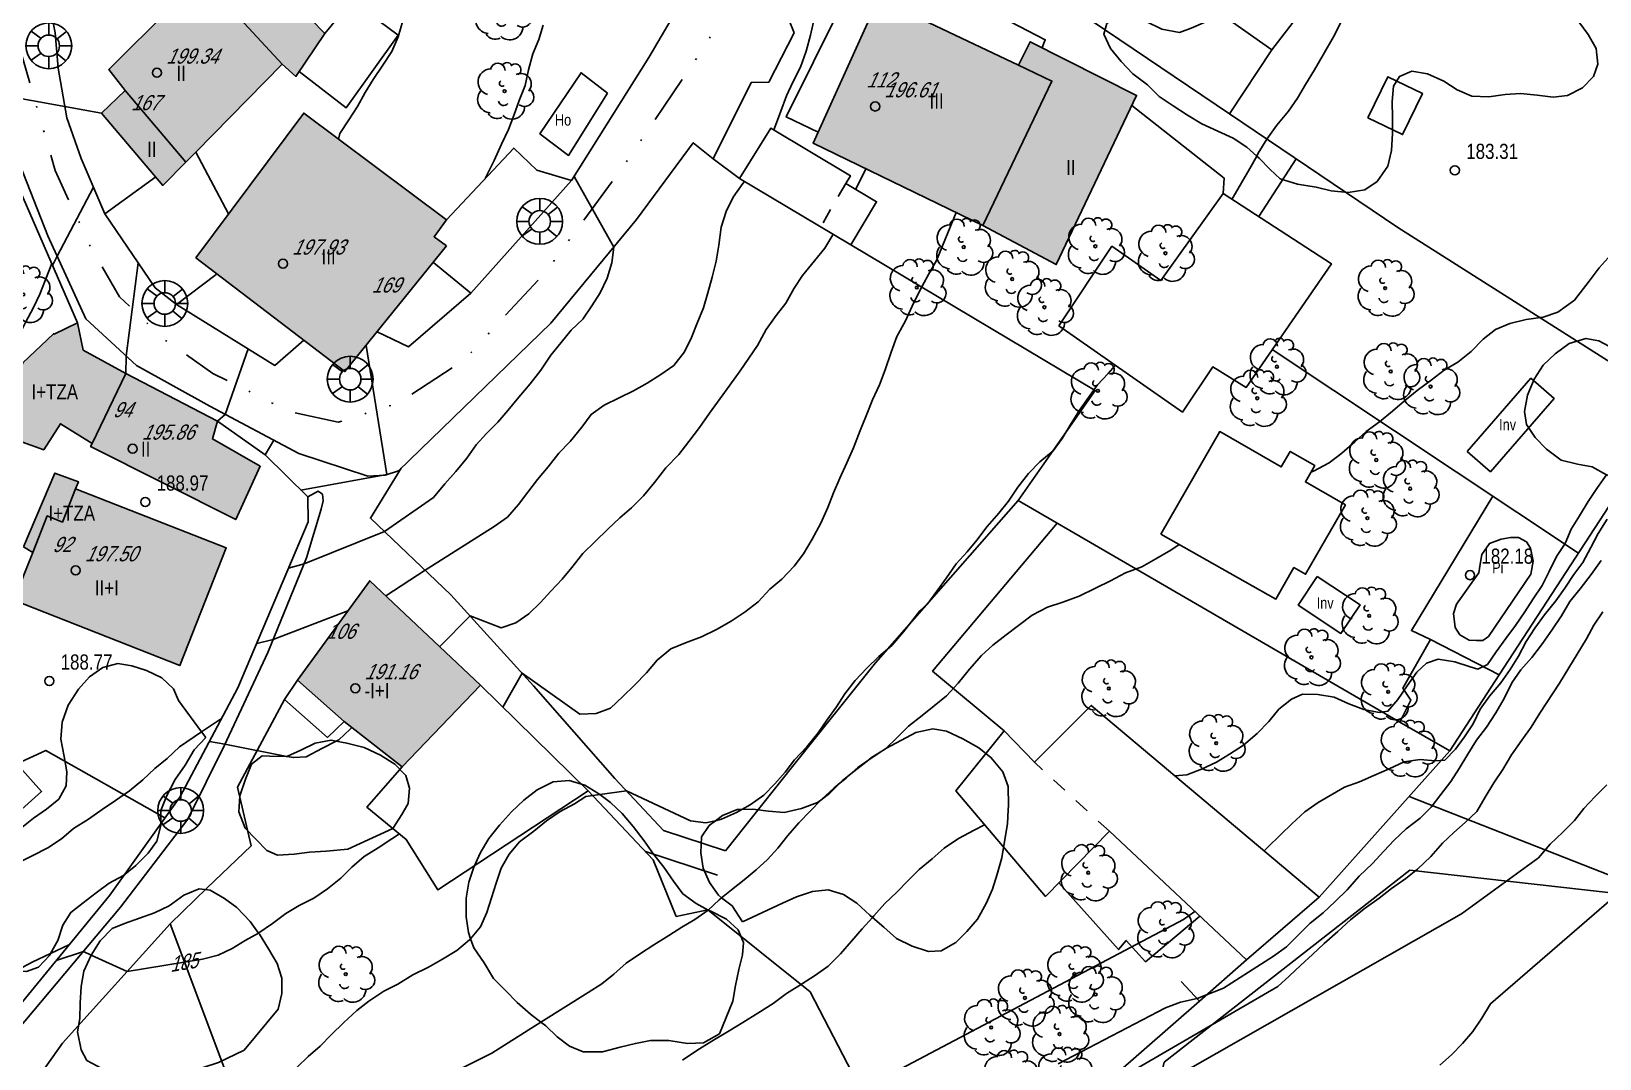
# Model space of a CAD drawing. Header units: metres. Extents: x 523239 to 523998, y 4669208 to 4669802.
# Drawn here: x 523320 to 523423.5, y 4669311.2 to 4669378.9 of the extents above; entities that cross this region are included whole.
import ezdxf
from ezdxf.enums import TextEntityAlignment as Align

# ---------------------------------------------------------------- set-up
doc = ezdxf.new("R2010")
doc.units = ezdxf.units.M
doc.header["$MEASUREMENT"] = 0
doc.linetypes.add('DISCONT', pattern=[2, 1, -1])
doc.linetypes.add('MORSE_D', pattern=[31.75, 12.7, -6.35, 0, -6.35, 0, -6.35])
for name, color, linetype in [('031006 Cota terreno', 9, 'Continuous'), ('031007 Cota edificio', 7, 'Continuous'), ('032011 Curva cada 1 m', 40, 'Continuous'), ('032015 Curva cada 5 m', 34, 'Continuous'), ('032022 Curva cada 1 m de baja fiabilidad', 40, 'Continuous'), ('032023 Curva cada 5 m de baja fiabilidad', 34, 'Continuous'), ('033006 Texto cota terreno', 9, 'Continuous'), ('033007 Texto cota edificio', 9, 'Continuous'), ('033015 Texto curva maestra', 42, 'Continuous'), ('042013 Piscina', 4, 'Continuous'), ('052001 Edificacion', 2, 'Continuous'), ('052004 Porche Tejavana', 7, 'Continuous'), ('052006 Division alturas', 9, 'Continuous'), ('052011 Invernadero', 9, 'Continuous'), ('052016 Cobertizo', 7, 'Continuous'), ('052019 Cubierta edificio auxiliar', 9, 'DISCONT'), ('052020 Edificacion alero', 2, 'Continuous'), ('052024 Horreo', 7, 'Continuous'), ('052027 Edificacion por pie_alero', 2, 'Continuous'), ('052028 Edificacion pie nuevo', 2, 'Continuous'), ('053000 Textos varios', 7, 'Continuous'), ('053006 Texto altura edificio', 7, 'Continuous'), ('053009 Texto altura edificio predominante', 7, 'Continuous'), ('063002 Texto portal', 7, 'Continuous'), ('072001 Borde aglomerado u hormigon', 7, 'Continuous'), ('072003 Camino', 7, 'Continuous'), ('072027 Pavimento', 9, 'Continuous'), ('082001 Valla Alambrada', 7, 'ALAMBRADA'), ('082002 Muro Tapia', 6, 'Continuous'), ('082003 Puerta', 7, 'Continuous'), ('101001 Arbol', 3, 'Continuous'), ('102002 Zona arbolada', 3, 'MASA'), ('102006 Seto', 3, 'SETO'), ('141001 Farola baculo', 7, 'Continuous'), ('202001 Eje Calle', 254, 'MORSE_D'), ('990001 Sombreados', 7, 'Continuous')]:
    doc.layers.add(name, color=color, linetype=linetype)
doc.styles.get("Standard").update_dxf_attribs({"font": 'arial.ttf'})
doc.linetypes.add('ALAMBRADA', pattern='A,3,[131,GEOGRAMA.SHX,S=0.5,R=0,X=0,Y=0],3', length=6)
doc.linetypes.add('MASA', pattern='A,0.0001,[130,GEOGRAMA.SHX,S=0.5,R=180,X=0,Y=0],-2.9', length=2.9001)
doc.linetypes.add('SETO', pattern='A,0,-1.2,1,[135,GEOGRAMA.SHX,S=0.4,R=0,X=0.5,Y=-0.5],1', length=3.2)

# ---------------------------------------------------------------- blocks, each defined once
blk = doc.blocks.new('COTAP')
at = {"color": 0}
blk.add_circle((0, 0), 0.3, dxfattribs=at)
blk = doc.blocks.new('ARBOL')
at = {"color": 0}
blk.add_circle((0, 0), 0.0939, dxfattribs=at)
for centre, radius, start, end in [((-0.9, 0.61), 0.852, 92.28, 254.58), ((-0.45, 1.37), 0.48, 359.2878, 173.6078), ((0.16, 1.55), 0.336, 23.1565, 160.4665), ((0.7, 1.41), 0.384, 301.578, 139.328), ((1.05, 0.46), 0.708, 319.8556, 114.7656), ((-0.15, 0.51), 0.192, 119.14, 310.56), ((1.31, -0.4), 0.612, 235.5275, 62.0275), ((-0.89, -0.54), 0.888, 142.64, 266.54), ((-0.06, -0.61), 0.336, 189.64, 323.88), ((0.48, -1), 0.852, 224.67, 0.24), ((-0.48, -1.08), 0.72, 213.78, 295.32)]:
    blk.add_arc(centre, radius, start, end, dxfattribs=at)
blk = doc.blocks.new('FAROLAG')
at = {"color": 0}
for p, q in [((0, 0.71), (0, 1.51)), ((-0.71, 0), (-1.51, 0)), ((-1.17, 0.96), (-0.51, 0.49)), ((1.17, 0.95), (0.55, 0.45)), ((0.71, 0), (1.51, 0)), ((-1.17, -0.95), (-0.51, -0.48)), ((0, -0.71), (0, -1.51)), ((1.13, -1), (0.51, -0.49))]:
    blk.add_line(p, q, dxfattribs=at)
for radius in [1.51, 0.71]:
    blk.add_circle((0, 0), radius, dxfattribs=at)

msp = doc.modelspace()

# ---------------------------------------------------------------- hatches: boundary and pattern name
at = {"layer": '990001 Sombreados', "true_color": 0xafafaf}
for points in [[(523339.4, 4669378.77), (523335.62, 4669382.65), (523333.26, 4669380.32), (523331.27, 4669382.48), (523325.86, 4669377.09), (523325.14, 4669376.38), (523326.23, 4669375), (523324.67, 4669373.51), (523328.71, 4669368.74), (523330.22, 4669370.28), (523330.88, 4669370.94), (523336.59, 4669376.73), (523337.49, 4669375.93)], [(523375.92, 4669381.06), (523385.14, 4669376.67), (523385.92, 4669378.22), (523392.93, 4669374.68), (523387.63, 4669363.52), (523382.79, 4669366.1), (523371.6, 4669371.52)], [(523347.41, 4669364.75), (523340.72, 4669356.47), (523330.88, 4669363.98), (523338, 4669373.51), (523347.43, 4669366.47), (523346.6, 4669365.36)], [(523332.31, 4669353.2), (523326.28, 4669356.34), (523323.45, 4669357.89), (523323.08, 4669359.68), (523321.54, 4669358.94), (523321.5, 4669358.96), (523319.48, 4669357.04), (523318.67, 4669355.37), (523318.79, 4669352.04), (523319.45, 4669351.81), (523320.86, 4669351.32), (523321.96, 4669353.03), (523324.05, 4669351.73), (523323.95, 4669351.53), (523333.52, 4669346.71), (523335.14, 4669350.23), (523331.98, 4669352.03)], [(523322.96, 4669348.75), (523332.89, 4669344.84), (523329.84, 4669337.09), (523318.89, 4669341.4), (523320.13, 4669344.54), (523319.52, 4669344.91), (523321.59, 4669349.78), (523323.14, 4669349.21)], [(523349.67, 4669335.79), (523342.36, 4669342.68), (523337.59, 4669336.13), (523340.68, 4669333.39), (523344.49, 4669330.42)]]:
    msp.add_hatch(color=253, dxfattribs=at).paths.add_polyline_path(points, flags=0)

# ---------------------------------------------------------------- linework, layer by layer
at = {"layer": '032011 Curva cada 1 m'}
for points, elevation in [([(523366.47, 4669387.88), (523367.6, 4669387.11), (523368.54, 4669386.6), (523369.36, 4669386.01), (523370.27, 4669385.47), (523371.17, 4669385.02), (523372.04, 4669384.51), (523372.22, 4669383.97), (523372.32, 4669382.87), (523372.23, 4669381.85), (523372, 4669380.81), (523371.68, 4669379.81), (523371.42, 4669378.66), (523371.15, 4669377.59), (523370.76, 4669376.55), (523370.25, 4669375.56), (523369.85, 4669374.64), (523369.47, 4669373.64), (523369.06, 4669372.52), (523369.01, 4669372.38)], 187), ([(523344.53, 4669379.59), (523344.23, 4669378.55), (523343.82, 4669377.58), (523343.23, 4669376.68), (523342.59, 4669375.72), (523342.06, 4669374.86), (523341.55, 4669373.95), (523340.98, 4669373.06), (523340.39, 4669372.17), (523340.3, 4669371.79)], 191), ([(523324.67, 4669373.51), (523317.73, 4669374.77), (523317.13, 4669374.88)], 193), ([(523400.85, 4669370.68), (523400.39, 4669369.85), (523399.84, 4669368.91), (523399.3, 4669367.97), (523399.22, 4669367.84)], 184), ([(523375.07, 4669369.84), (523374.41, 4669368.49)], 186), ([(523324.14, 4669368.63), (523321.74, 4669364.07), (523321.44, 4669363.46)], 192), ([(523355.83, 4669369.33), (523358.45, 4669364.67), (523358.32, 4669363.63), (523358.01, 4669362.63), (523357.55, 4669361.66), (523357.01, 4669360.8), (523356.4, 4669359.93), (523355.65, 4669359.19), (523354.99, 4669358.39), (523354.3, 4669357.56), (523353.65, 4669356.57), (523352.94, 4669355.66), (523352.19, 4669354.78), (523351.47, 4669353.9), (523350.81, 4669353.14), (523350.06, 4669352.39), (523349.37, 4669351.64), (523348.76, 4669350.76), (523348.03, 4669349.88), (523347.31, 4669349.07), (523346.56, 4669348.16), (523343.32, 4669345.93), (523338.03, 4669343.8), (523337.01, 4669343.51)], 188), ([(523367.08, 4669369.01), (523366.97, 4669368.88), (523366.33, 4669367.97), (523365.86, 4669367.03), (523365.54, 4669365.99), (523365.37, 4669364.81), (523365.2, 4669363.75), (523364.94, 4669362.69), (523364.65, 4669361.67), (523364.36, 4669360.68), (523363.96, 4669359.66), (523363.58, 4669358.71), (523363.12, 4669357.77), (523362.41, 4669356.86), (523361.56, 4669356.28), (523360.65, 4669355.71), (523359.76, 4669355.19), (523358.81, 4669354.74), (523357.81, 4669354.25), (523356.96, 4669353.65), (523356.34, 4669352.8), (523355.57, 4669351.87), (523354.82, 4669351.09), (523354.13, 4669350.2), (523353.43, 4669349.35), (523352.79, 4669348.51), (523352.16, 4669347.71), (523351.44, 4669346.88), (523350.57, 4669346.26), (523346.01, 4669343.37), (523343.41, 4669341.69)], 187), ([(523372.91, 4669365.52), (523372.89, 4669365.48), (523372.36, 4669364.6), (523371.69, 4669363.77), (523370.89, 4669362.81), (523370.35, 4669361.97), (523369.79, 4669360.98), (523369.15, 4669360.16), (523368.51, 4669359.24), (523367.94, 4669358.2), (523367.36, 4669357.36), (523366.79, 4669356.51), (523366.1, 4669355.57), (523365.46, 4669354.69), (523364.76, 4669353.72), (523364.1, 4669352.79), (523363.41, 4669351.86), (523362.74, 4669351), (523361.88, 4669350.12), (523361.14, 4669349.15), (523360.42, 4669348.28), (523359.63, 4669347.49), (523358.86, 4669346.82), (523358.05, 4669346.07), (523357.23, 4669345.27), (523356.41, 4669344.47), (523355.69, 4669343.56), (523355.05, 4669342.78), (523354.3, 4669342), (523353.61, 4669341.25), (523352.86, 4669340.49), (523351.99, 4669339.9), (523351.02, 4669339.58), (523348.98, 4669340.36), (523346.97, 4669338.34)], 186), ([(523308.9, 4669351.45), (523309.87, 4669351.76), (523310.95, 4669352.11), (523311.92, 4669352.37), (523313, 4669352.82), (523313.9, 4669353.29), (523314.83, 4669353.98), (523315.58, 4669354.76), (523316.29, 4669355.48), (523317.04, 4669356.24), (523317.76, 4669356.98), (523318.5, 4669357.9), (523319.19, 4669358.78), (523319.68, 4669359.75), (523320.16, 4669360.66), (523320.59, 4669361.57), (523321.39, 4669363.59)], 193), ([(523327.09, 4669363.64), (523326.3, 4669357.49), (523326.28, 4669356.34)], 191), ([(523424.23, 4669364.19), (523423.43, 4669363.32), (523422.77, 4669362.44), (523421.81, 4669361.17), (523420.72, 4669360.39), (523419.75, 4669360.05), (523418.62, 4669359.9), (523417.54, 4669359.63), (523416.61, 4669359.25), (523415.79, 4669358.6), (523415, 4669357.79), (523414.12, 4669357.1), (523413.21, 4669356.57), (523412.35, 4669355.91), (523411.44, 4669355.23), (523410.59, 4669354.55), (523409.81, 4669353.85), (523408.94, 4669353.15), (523408.08, 4669352.53), (523407.33, 4669351.83), (523406.46, 4669351.08), (523405.64, 4669350.45), (523404.6, 4669349.91), (523404.43, 4669349.84)], 183), ([(523342.12, 4669358.19), (523343.49, 4669349.68), (523337.82, 4669348.66)], 189), ([(523391.52, 4669356.88), (523391.05, 4669356.35), (523390.36, 4669355.59), (523389.77, 4669354.76), (523389.17, 4669353.92), (523388.55, 4669352.93), (523388.02, 4669352.05), (523387.43, 4669351.24), (523386.56, 4669350.51), (523385.81, 4669349.76), (523385.1, 4669348.85), (523384.49, 4669347.93), (523383.84, 4669347.13), (523383.07, 4669346.25), (523382.39, 4669345.36), (523381.75, 4669344.58), (523381.03, 4669343.8), (523380.4, 4669342.88), (523379.76, 4669341.99), (523379.17, 4669341.17), (523378.64, 4669340.7), (523377.55, 4669339.32), (523376.78, 4669338.41), (523375.93, 4669337.68), (523375.14, 4669336.92), (523374.37, 4669336.1), (523373.68, 4669335.23), (523373.15, 4669334.37), (523372.51, 4669333.48), (523371.92, 4669332.66), (523371.18, 4669331.72), (523370.36, 4669330.88), (523369.76, 4669330.05), (523369.08, 4669329.29), (523368.34, 4669328.55), (523367.44, 4669327.9), (523366.89, 4669327.59)], 184), ([(523423.92, 4669349.67), (523423.33, 4669348.82), (523422.71, 4669347.9), (523422.13, 4669346.96), (523421.6, 4669346.08), (523421.2, 4669345.14), (523420.63, 4669344.28), (523420.13, 4669343.29), (523419.67, 4669342.37), (523419.09, 4669341.48), (523418.53, 4669340.63), (523417.92, 4669339.73), (523417.28, 4669338.87), (523416.64, 4669338), (523416.07, 4669337.15), (523415.44, 4669336.85), (523414.92, 4669337.01), (523413.92, 4669337.33), (523412.83, 4669337.5), (523412.06, 4669337.25), (523411.42, 4669336.65), (523410.78, 4669335.76), (523410.17, 4669334.85), (523409.51, 4669334.07), (523408.93, 4669334), (523407.91, 4669334.2), (523406.92, 4669334.57), (523405.97, 4669335), (523404.88, 4669335.19), (523403.88, 4669335.21), (523403.14, 4669334.87), (523402.32, 4669334.22), (523401.65, 4669333.41), (523400.89, 4669332.61), (523399.99, 4669331.84), (523399.06, 4669331.24), (523398.2, 4669330.72), (523397.22, 4669330.26), (523396.25, 4669329.88), (523395.45, 4669329.82)], 182), ([(523423.96, 4669346.74), (523423.38, 4669345.8), (523422.89, 4669344.88), (523422.36, 4669343.89), (523421.77, 4669343.08), (523421.18, 4669342.18), (523420.57, 4669341.36), (523419.83, 4669340.43), (523419.19, 4669339.55), (523418.63, 4669338.68), (523418.12, 4669337.71), (523417.56, 4669336.83), (523416.95, 4669335.95), (523416.21, 4669335.06), (523415.6, 4669334.22), (523415.12, 4669333.24), (523414.56, 4669332.39), (523413.97, 4669331.57), (523413.25, 4669330.84), (523412.63, 4669330.81), (523411.63, 4669330.9), (523410.57, 4669330.74), (523409.58, 4669330.27), (523408.58, 4669329.83), (523407.63, 4669329.43), (523406.65, 4669329.06), (523404.91, 4669328.06), (523404.03, 4669327.44), (523403.18, 4669326.66), (523402.45, 4669325.95), (523401.54, 4669325.08), (523401.34, 4669324.87)], 181), ([(523395.74, 4669345.07), (523395.19, 4669344.69), (523394.19, 4669344.12), (523393.28, 4669343.6), (523392.21, 4669343.21), (523391.21, 4669342.68), (523390.21, 4669342.19), (523389.15, 4669341.67), (523388.07, 4669341.27), (523387.06, 4669340.93), (523386.04, 4669340.41), (523385.14, 4669339.72), (523384.32, 4669339.12), (523383.44, 4669338.43), (523382.7, 4669337.74), (523381.91, 4669336.86), (523381.16, 4669335.92), (523380.4, 4669335.09), (523379.58, 4669334.44), (523378.8, 4669333.8), (523377.88, 4669333.09), (523377.12, 4669332.32), (523376.4, 4669331.61)], 183), ([(523340.92, 4669340.7), (523335.98, 4669338.8), (523334.9, 4669338.54)], 187), ([(523392.52, 4669310.29), (523402.25, 4669315.93), (523402.99, 4669316.61), (523403.76, 4669317.34), (523404.54, 4669318.03), (523405.31, 4669318.76), (523406.21, 4669319.55), (523407.04, 4669320.32), (523407.94, 4669321.04), (523408.92, 4669321.75), (523409.74, 4669322.39), (523410.68, 4669323.04), (523411.46, 4669323.67), (523412.33, 4669324.49), (523413.1, 4669325.38), (523413.86, 4669326.08), (523414.61, 4669326.75), (523415.37, 4669327.46), (523415.93, 4669328.42), (523416.5, 4669329.36), (523417.08, 4669330.24), (523417.65, 4669331.21), (523418.33, 4669332.17), (523418.95, 4669333.03), (523419.53, 4669333.95), (523420.82, 4669335.93), (523422.6, 4669338.86), (523423.09, 4669339.74), (523423.67, 4669340.63)], 179), ([(523331.26, 4669332.71), (523332.59, 4669333.6)], 188), ([(523341.18, 4669333), (523341.07, 4669332.89), (523340.32, 4669332.19), (523340.15, 4669332.1)], 186), ([(523336.89, 4669331.1), (523332.81, 4669331.9), (523331.78, 4669332.07)], 186), ([(523375.27, 4669330.88), (523374.54, 4669330.37), (523373.97, 4669329.85)], 183), ([(523373.39, 4669329.35), (523372.96, 4669329), (523372.17, 4669328.28), (523372.11, 4669328.22)], 183), ([(523423.95, 4669329.23), (523423.17, 4669328.45), (523422.43, 4669327.67), (523421.82, 4669326.88), (523421.05, 4669326.1), (523420.2, 4669325.32), (523419.43, 4669324.42), (523414.36, 4669320.71), (523395.06, 4669309.74)], 178), ([(523365.17, 4669326.86), (523364.53, 4669326.72), (523363.51, 4669326.86), (523359.29, 4669328.83), (523357.53, 4669328.58)], 184), ([(523428.64, 4669325.49), (523416.27, 4669314.79), (523415.7, 4669313.84), (523415.1, 4669312.96), (523414.42, 4669312.16), (523413.69, 4669311.42), (523412.93, 4669310.73)], 177), ([(523365.56, 4669321.77), (523365.41, 4669321.65), (523364.67, 4669320.97)], 183), ([(523368.49, 4669305.8), (523396.02, 4669320.35), (523396.78, 4669320.87)], 181), ([(523375.51, 4669320.48), (523374.83, 4669319.72), (523374.12, 4669318.91), (523373.4, 4669318.09), (523372.6, 4669317.27), (523371.75, 4669316.68), (523370.83, 4669316.09), (523369.85, 4669315.46), (523368.96, 4669314.8), (523367.96, 4669314.17), (523366.97, 4669313.56), (523365.95, 4669312.94), (523364.92, 4669312.32), (523363.92, 4669311.7), (523362.99, 4669311.07)], 182), ([(523337.56, 4669310.61), (523338.3, 4669311.32), (523339.09, 4669312), (523339.81, 4669312.74), (523340.65, 4669313.56), (523341.5, 4669314.35), (523342.3, 4669314.96), (523343.28, 4669315.63), (523344.2, 4669316.09), (523345.2, 4669316.69), (523346.23, 4669317.2), (523347.15, 4669317.72), (523348.1, 4669318.31), (523348.93, 4669319), (523349, 4669319.08)], 184), ([(523321.31, 4669318.1), (523322.51, 4669318.67)], 187), ([(523319.93, 4669294.32), (523320.83, 4669294.92), (523321.79, 4669295.43), (523322.71, 4669295.88), (523323.66, 4669296.24), (523324.71, 4669296.56), (523325.69, 4669296.84), (523326.68, 4669297.21), (523327.53, 4669297.77), (523328.38, 4669298.5), (523329.2, 4669299.2), (523330.03, 4669299.89), (523330.78, 4669300.57), (523331.58, 4669301.32), (523332.29, 4669302.06), (523332.97, 4669302.8), (523350.42, 4669311.53), (523353.65, 4669313.57)], 183)]:
    msp.add_lwpolyline(points, dxfattribs=dict(at, elevation=elevation))
at = {"layer": '032015 Curva cada 5 m'}
for points, elevation in [([(523353.8, 4669379.32), (523353.5, 4669378.37), (523353.12, 4669377.43), (523352.83, 4669376.37), (523352.6, 4669375.34), (523352.22, 4669374.35), (523351.87, 4669373.36), (523351.51, 4669372.42), (523351.05, 4669371.46), (523350.56, 4669370.38), (523349.98, 4669369.2)], 190), ([(523381.03, 4669366.95), (523379.73, 4669363.79), (523379.21, 4669362.88), (523378.63, 4669361.81), (523378.14, 4669360.79), (523377.7, 4669359.82), (523377.11, 4669358.78), (523376.74, 4669357.74), (523376.36, 4669356.59), (523375.97, 4669355.59), (523375.52, 4669354.6), (523375.09, 4669353.56), (523374.71, 4669352.59), (523374.27, 4669351.45), (523373.83, 4669350.45), (523373.37, 4669349.44), (523372.95, 4669348.47), (523372.57, 4669347.5), (523372.1, 4669346.47), (523371.54, 4669345.42), (523370.97, 4669344.46), (523370.34, 4669343.63), (523369.54, 4669342.79), (523368.75, 4669342.12), (523367.97, 4669341.29), (523367.12, 4669340.62), (523366.19, 4669340.01), (523365.22, 4669339.46), (523364.24, 4669338.98), (523363.18, 4669338.58), (523362.21, 4669338.19), (523361.31, 4669337.45), (523360.62, 4669336.61), (523359.81, 4669335.79), (523359.04, 4669335.04), (523358.23, 4669334.28), (523357.28, 4669333.92), (523356.22, 4669333.88), (523352.4, 4669336.59), (523351.14, 4669334.35)], 185), ([(523334.33, 4669357.97), (523332.82, 4669353.65), (523332.31, 4669353.2)], 190), ([(523387.75, 4669310.83), (523394.83, 4669314.51), (523395.83, 4669314.89), (523396.93, 4669315.13), (523398.67, 4669315.82), (523401.97, 4669317.93), (523402.81, 4669318.55), (523403.61, 4669319.34), (523404.38, 4669320.11), (523405.23, 4669320.79), (523406.02, 4669321.54), (523406.81, 4669322.3), (523407.61, 4669323.2), (523408.48, 4669324.03), (523409.23, 4669324.84), (523409.92, 4669325.57), (523410.72, 4669326.33), (523411.64, 4669327.03), (523412.35, 4669327.75), (523412.99, 4669328.58), (523413.66, 4669329.45), (523414.21, 4669330.31), (523414.78, 4669331.24), (523415.34, 4669332.16), (523416, 4669333.02), (523416.62, 4669333.98), (523417.18, 4669334.92), (523417.68, 4669335.94), (523418.27, 4669336.8), (523418.99, 4669337.61), (523419.7, 4669338.55), (523420.31, 4669339.41), (523420.95, 4669340.37), (523421.51, 4669341.31), (523422.19, 4669342.14), (523422.9, 4669343.1), (523423.56, 4669344.02)], 180), ([(523344.33, 4669325.99), (523343.82, 4669325.66), (523342.91, 4669325.06), (523341.99, 4669324.5), (523341.17, 4669323.8), (523340.44, 4669323.07), (523339.57, 4669322.37), (523338.67, 4669321.76), (523337.7, 4669321.27), (523336.82, 4669320.73), (523335.95, 4669320.09), (523335.05, 4669319.47), (523335.03, 4669319.45)], 185), ([(523323.98, 4669318), (523323.47, 4669318.24), (523321.67, 4669317.65)], 185)]:
    msp.add_lwpolyline(points, dxfattribs=dict(at, elevation=elevation))
at = {"layer": '032022 Curva cada 1 m de baja fiabilidad'}
for points, elevation in [([(523410.12, 4669386.26), (523409.6, 4669385.3), (523409.2, 4669384.35), (523408.67, 4669383.3), (523408.1, 4669382.4), (523407.44, 4669381.41), (523406.88, 4669380.42), (523406.43, 4669379.52), (523405.92, 4669378.54), (523405.24, 4669377.35), (523404.66, 4669376.36), (523404.07, 4669375.4), (523403.54, 4669374.49), (523402.95, 4669373.63), (523402.18, 4669372.72), (523401.52, 4669371.8), (523400.95, 4669370.86), (523400.85, 4669370.68)], 184), ([(523316.56, 4669322.5), (523317.41, 4669323.02), (523318.28, 4669323.55), (523319.21, 4669324.1), (523320.13, 4669324.56), (523321.13, 4669325.06), (523322.03, 4669325.66), (523322.82, 4669326.35), (523323.81, 4669326.95), (523324.71, 4669327.59), (523325.6, 4669328.19), (523326.51, 4669328.83), (523327.4, 4669329.55), (523328.18, 4669330.3), (523329, 4669330.95), (523329.8, 4669331.72), (523331.26, 4669332.71)], 188), ([(523340.15, 4669332.1), (523339.25, 4669331.63), (523338.16, 4669331.06), (523337.35, 4669331.02), (523336.89, 4669331.1)], 186), ([(523376.4, 4669331.61), (523375.4, 4669330.97), (523375.27, 4669330.88)], 183), ([(523373.97, 4669329.85), (523373.78, 4669329.67), (523373.39, 4669329.35)], 183), ([(523357.53, 4669328.58), (523356.6, 4669328.45), (523355.87, 4669327.96), (523354.92, 4669327.47), (523354.01, 4669326.85), (523353.17, 4669326.16), (523352.24, 4669325.46), (523351.55, 4669324.65), (523351.02, 4669323.73), (523350.69, 4669322.75), (523350.39, 4669321.77), (523350.09, 4669320.81), (523349.66, 4669319.87), (523349, 4669319.08)], 184), ([(523372.11, 4669328.22), (523371.42, 4669327.52), (523370.65, 4669326.71), (523369.94, 4669325.88), (523369.28, 4669325.04), (523368.58, 4669324.29), (523367.84, 4669323.61), (523367.05, 4669322.97), (523366.22, 4669322.3), (523365.56, 4669321.77)], 183), ([(523366.89, 4669327.59), (523366.54, 4669327.4), (523365.56, 4669326.95), (523365.17, 4669326.86)], 184), ([(523382.91, 4669326.59), (523382.21, 4669326.23), (523381.19, 4669325.69), (523380.24, 4669325.04), (523379.44, 4669324.35), (523378.59, 4669323.65), (523377.86, 4669322.92), (523377.11, 4669322.14), (523376.32, 4669321.39), (523375.6, 4669320.58), (523375.51, 4669320.48)], 182), ([(523364.67, 4669320.97), (523363.8, 4669320.35), (523362.95, 4669319.83), (523362.08, 4669319.29), (523361.1, 4669318.68), (523360.15, 4669318.06), (523359.27, 4669317.46), (523358.46, 4669316.75), (523357.67, 4669316.11), (523356.76, 4669315.54), (523353.65, 4669313.57)], 183), ([(523318.95, 4669316.94), (523319.14, 4669317.03), (523320.09, 4669317.53), (523321.31, 4669318.1)], 187)]:
    msp.add_lwpolyline(points, dxfattribs=dict(at, elevation=elevation))
at = {"layer": '032023 Curva cada 5 m de baja fiabilidad', "elevation": 185}
msp.add_lwpolyline([(523335.03, 4669319.45), (523334.15, 4669318.96), (523333.28, 4669318.44), (523332.36, 4669317.99), (523331.32, 4669317.73), (523326.36, 4669316.91), (523323.98, 4669318)], dxfattribs=at)
at = {"layer": '042013 Piscina', "flags": 128}
msp.add_lwpolyline([(523416.13, 4669339), (523418.94, 4669343.12), (523419.08, 4669343.98), (523418.91, 4669344.82), (523418.64, 4669345.24), (523418.12, 4669345.52), (523417.6, 4669345.54), (523416.97, 4669345.42), (523416.2, 4669345.13), (523415.7, 4669344.41), (523415.59, 4669343.77), (523415.5, 4669343.19), (523414.02, 4669341.13), (523413.83, 4669340.53), (523413.93, 4669339.59), (523414.24, 4669339.12), (523414.87, 4669338.77), (523415.35, 4669338.74), (523415.76, 4669338.74), (523416.13, 4669339)], dxfattribs=at)
at = {"layer": '052001 Edificacion', "flags": 128}
msp.add_lwpolyline([(523323.08, 4669359.68), (523323.45, 4669357.89), (523326.28, 4669356.34), (523332.31, 4669353.2)], dxfattribs=at)
at = {"layer": '052004 Porche Tejavana', "flags": 128}
for points in [[(523371.93, 4669372.26), (523369.83, 4669373.26), (523373.42, 4669380.51), (523375.27, 4669379.62)], [(523408.19, 4669373.19), (523409.5, 4669375.91), (523411.78, 4669374.81), (523410.47, 4669372.09), (523408.19, 4669373.19)], [(523340.68, 4669333.39), (523339.57, 4669332.35), (523336.74, 4669334.86), (523337.59, 4669336.13)]]:
    msp.add_lwpolyline(points, dxfattribs=at)
at = {"layer": '052006 Division alturas', "flags": 128}
for points in [[(523333.26, 4669380.32), (523336.59, 4669376.73)], [(523385.14, 4669376.67), (523387.35, 4669375.62), (523382.79, 4669366.1)], [(523326.23, 4669375), (523330.22, 4669370.28)], [(523326.28, 4669356.34), (523324.05, 4669351.73)], [(523320.13, 4669344.54), (523321.08, 4669346.95), (523322.09, 4669346.55), (523322.96, 4669348.75)]]:
    msp.add_lwpolyline(points, dxfattribs=at)
at = {"layer": '052011 Invernadero', "flags": 128}
for points in [[(523414.73, 4669351.21), (523418.94, 4669356.03), (523420.48, 4669354.69), (523416.27, 4669349.87), (523414.73, 4669351.21)], [(523404.85, 4669342.97), (523407.67, 4669341.1), (523406.41, 4669339.21), (523403.59, 4669341.08), (523404.85, 4669342.97)]]:
    msp.add_lwpolyline(points, dxfattribs=at)
at = {"layer": '052016 Cobertizo', "flags": 128}
for points in [[(523390.51, 4669385.68), (523401.85, 4669377.69), (523403.62, 4669379.99), (523402.26, 4669380.83), (523405.82, 4669385.84), (523400.17, 4669389.66), (523398.35, 4669387), (523393.65, 4669390.27)], [(523337.71, 4669376.26), (523340.81, 4669373.86), (523344.23, 4669378.66), (523341.17, 4669380.92), (523339.4, 4669378.77)], [(523366.74, 4669369.21), (523374.08, 4669364.82), (523375.78, 4669367.67), (523373.76, 4669368.88), (523374.06, 4669369.38), (523368.8, 4669372.51), (523366.74, 4669369.21)], [(523330.88, 4669370.94), (523333.04, 4669366.87)], [(523346.58, 4669363.64), (523349.03, 4669361.63), (523355.67, 4669369.07), (523353.38, 4669369.75), (523351.85, 4669371.21), (523347.43, 4669366.47)], [(523332.22, 4669362.88), (523329.62, 4669360.89), (523328.21, 4669362), (523324.89, 4669366.88), (523328.24, 4669369.3)], [(523387.8, 4669359.48), (523395.95, 4669353.8), (523397.97, 4669356.79), (523400.16, 4669355.43), (523405.78, 4669363.58), (523398.65, 4669368.21), (523394.52, 4669362.47), (523391.3, 4669364.73), (523387.8, 4669359.48)], [(523394.53, 4669345.76), (523398.41, 4669352.51), (523402.47, 4669350.18), (523403.06, 4669351.21), (523404.68, 4669350.27), (523404.06, 4669349.19), (523406.7, 4669347.68), (523404.08, 4669343.11), (523403.31, 4669343.55), (523402.12, 4669341.47), (523394.53, 4669345.76)], [(523344.49, 4669330.42), (523342.17, 4669327.76), (523344.77, 4669325.63), (523346.85, 4669322.29), (523356.76, 4669328.83), (523349.67, 4669335.79)], [(523404.98, 4669321.81), (523389.94, 4669334.46), (523386.19, 4669330.71), (523384.2, 4669332.78), (523381.01, 4669328.82), (523386.93, 4669321.87), (523391.14, 4669326.16), (523400.18, 4669317.68), (523404.98, 4669321.81)]]:
    msp.add_lwpolyline(points, dxfattribs=at)
at = {"layer": '052019 Cubierta edificio auxiliar', "flags": 128}
for points in [[(523373.76, 4669368.88), (523372.09, 4669366.01)], [(523391.14, 4669326.16), (523386.19, 4669330.71)]]:
    msp.add_lwpolyline(points, dxfattribs=at)
at = {"layer": '052020 Edificacion alero', "flags": 128}
for points in [[(523375.92, 4669381.06), (523385.14, 4669376.67), (523385.92, 4669378.22), (523392.93, 4669374.68), (523387.63, 4669363.52), (523382.79, 4669366.1), (523371.6, 4669371.52), (523375.92, 4669381.06)], [(523347.41, 4669364.75), (523346.6, 4669365.36), (523347.43, 4669366.47), (523338, 4669373.51), (523330.88, 4669363.98)]]:
    msp.add_lwpolyline(points, dxfattribs=at)
at = {"layer": '052024 Horreo', "flags": 128}
for points in [[(523358.04, 4669374.82), (523356.29, 4669376.17), (523353.58, 4669372.15), (523355.47, 4669370.72), (523358.04, 4669374.82)], [(523315.77, 4669327.61), (523319.09, 4669330.6), (523320.71, 4669328.79), (523317.39, 4669325.81), (523315.77, 4669327.61)]]:
    msp.add_lwpolyline(points, dxfattribs=at)
at = {"layer": '052027 Edificacion por pie_alero', "flags": 128}
for points in [[(523339.4, 4669378.77), (523335.62, 4669382.65), (523333.26, 4669380.32), (523331.27, 4669382.48), (523325.86, 4669377.09), (523325.14, 4669376.38), (523326.23, 4669375), (523324.67, 4669373.51), (523328.71, 4669368.74), (523330.22, 4669370.28), (523330.88, 4669370.94), (523336.59, 4669376.73), (523337.49, 4669375.93), (523339.4, 4669378.77)], [(523323.08, 4669359.68), (523321.54, 4669358.94), (523321.5, 4669358.96), (523319.48, 4669357.04), (523318.67, 4669355.37), (523318.79, 4669352.04), (523319.45, 4669351.81), (523320.86, 4669351.32), (523321.96, 4669353.03), (523324.05, 4669351.73), (523323.95, 4669351.53), (523333.52, 4669346.71), (523335.14, 4669350.23), (523331.98, 4669352.03), (523332.31, 4669353.2)], [(523322.96, 4669348.75), (523332.89, 4669344.84), (523329.84, 4669337.09), (523318.89, 4669341.4), (523320.13, 4669344.54), (523319.52, 4669344.91), (523321.59, 4669349.78), (523323.14, 4669349.21), (523322.96, 4669348.75)], [(523337.59, 4669336.13), (523340.68, 4669333.39), (523344.49, 4669330.42), (523349.67, 4669335.79)]]:
    msp.add_lwpolyline(points, dxfattribs=at)
at = {"layer": '052028 Edificacion pie nuevo', "flags": 128}
for points in [[(523330.88, 4669363.98), (523340.72, 4669356.47), (523347.41, 4669364.75)], [(523337.59, 4669336.13), (523342.36, 4669342.68), (523349.67, 4669335.79)]]:
    msp.add_lwpolyline(points, dxfattribs=at)
at = {"layer": '072001 Borde aglomerado u hormigon', "flags": 128}
msp.add_lwpolyline([(523365.01, 4669370.49), (523363.69, 4669371.56), (523359.95, 4669366.49), (523354.31, 4669359.66), (523344.25, 4669349.92), (523343.37, 4669349.64), (523342.24, 4669349.57), (523337.67, 4669351.07), (523331.81, 4669354.19), (523326.98, 4669356.87), (523323.64, 4669359.94), (523321.12, 4669365.42), (523318.59, 4669371.86), (523316.44, 4669379.09)], dxfattribs=at)
at = {"layer": '072003 Camino', "flags": 128}
for points in [[(523336.04, 4669351.94), (523335.46, 4669350.98)], [(523344.44, 4669350.11), (523342.4, 4669346.8), (523347.71, 4669341.75), (523353.15, 4669335.76), (523358.53, 4669329.65), (523361.74, 4669326.22), (523365.82, 4669324.87)], [(523338.28, 4669348.21), (523338.96, 4669348.58), (523339.25, 4669348.38), (523339.28, 4669347.94), (523339.16, 4669347.39), (523338.19, 4669344.2), (523335.63, 4669337.95), (523332.78, 4669331.83), (523330.36, 4669326.96), (523325.91, 4669321.15), (523318.58, 4669312.41), (523314.04, 4669305.67), (523308.94, 4669296.75), (523306.11, 4669291.58), (523303.88, 4669287.35), (523302.39, 4669285.16), (523302.28, 4669285)], [(523360.54, 4669324.83), (523365.29, 4669323.26)], [(523305.07, 4669285), (523305.86, 4669286.16), (523306.94, 4669288.21), (523308.35, 4669290.2), (523312.15, 4669296.81), (523316.42, 4669304.21), (523322.1, 4669312.19), (523329.2, 4669320.06)]]:
    msp.add_lwpolyline(points, dxfattribs=at)
at = {"layer": '072027 Pavimento', "flags": 128}
for points in [[(523392.61, 4669374.02), (523398.7, 4669369.23), (523398.65, 4669368.21)], [(523412.31, 4669338.81), (523411.06, 4669339.39), (523416.43, 4669348.25)], [(523328.85, 4669327.04), (523320.99, 4669331.49), (523319.09, 4669330.6)]]:
    msp.add_lwpolyline(points, dxfattribs=at)
at = {"layer": '082001 Valla Alambrada', "flags": 128}
for points in [[(523374.81, 4669389.89), (523390.01, 4669379.57), (523399.05, 4669373.47)], [(523401.85, 4669377.69), (523399.05, 4669373.47)], [(523461.2, 4669344.51), (523428.49, 4669354.34), (523410.16, 4669365.98), (523399.05, 4669373.47)], [(523384.2, 4669332.78), (523379.48, 4669336.72), (523387.7, 4669346.48)], [(523410.91, 4669328.46), (523445.83, 4669314.73), (523447.66, 4669317.17)], [(523397.14, 4669285), (523388.99, 4669288.01), (523390.47, 4669293.93), (523393.51, 4669305.96), (523394.75, 4669310.93), (523410.95, 4669323.59), (523424.04, 4669322.13), (523445.17, 4669313.97), (523450.71, 4669315.92), (523469.05, 4669316.31), (523485.98, 4669317.69), (523493.74, 4669319.43), (523485.06, 4669318.99), (523475.71, 4669317.82), (523464.67, 4669317.17), (523450.76, 4669318.04)], [(523331.63, 4669322.43), (523329.2, 4669320.06), (523332.66, 4669310.8), (523337.11, 4669298.61), (523340.23, 4669291.15), (523343.09, 4669285)], [(523387.81, 4669322.77), (523391.74, 4669318.36), (523392.25, 4669318.97), (523393.51, 4669317.56), (523397.1, 4669320.57)], [(523364.65, 4669320.98), (523371.41, 4669315.57), (523374.78, 4669309.05), (523378.54, 4669300), (523378.89, 4669299.12)], [(523397.09, 4669314.97), (523387.69, 4669306.77), (523378.89, 4669299.12)]]:
    msp.add_lwpolyline(points, dxfattribs=at)
at = {"layer": '082002 Muro Tapia', "flags": 128}
for points in [[(523416.85, 4669336.47), (523428.81, 4669354.83), (523442.98, 4669376.11), (523453.87, 4669390.31), (523461.57, 4669398.42)], [(523355.67, 4669369.07), (523360.76, 4669377.17), (523365.28, 4669384.88), (523369.61, 4669395.82)], [(523386.7, 4669377.83), (523386.91, 4669378.35), (523377.72, 4669383.14), (523378.09, 4669383.79), (523374.37, 4669385.72), (523373.22, 4669385.4), (523372.88, 4669385.62), (523372.39, 4669385.45), (523369.6, 4669380.66), (523370.34, 4669378.8)], [(523323.08, 4669359.68), (523318.85, 4669369.45), (523316.59, 4669376.6), (523313.35, 4669384.91)], [(523321.6, 4669378.81), (523321.81, 4669376.47), (523322.39, 4669373.21), (523323.32, 4669370.52), (523324.89, 4669366.88)], [(523368.67, 4669375.56), (523367.51, 4669375.52), (523365.01, 4669370.49), (523366.74, 4669369.21)], [(523374.08, 4669364.82), (523390.2, 4669355.23), (523385.11, 4669347.98)], [(523342.85, 4669359.1), (523344.92, 4669358.1), (523349.03, 4669361.63)], [(523329.62, 4669360.89), (523336.09, 4669356.88), (523338, 4669358.55)], [(523332.31, 4669353.2), (523335.46, 4669350.98)], [(523303.74, 4669320.57), (523303.18, 4669319.9), (523302.06, 4669315.87), (523309.69, 4669313.1), (523314.48, 4669311.85), (523317.93, 4669313.1), (523325.21, 4669321.95), (523329.84, 4669328.42), (523333.66, 4669335.62), (523338.3, 4669346.56), (523338.28, 4669348.21)], [(523385.11, 4669347.98), (523375.71, 4669337.27), (523370.23, 4669330.43), (523365.82, 4669324.87)], [(523385.11, 4669347.98), (523410.3, 4669333.36)], [(523416.85, 4669336.47), (523412.31, 4669338.81), (523410.48, 4669335.59), (523411.01, 4669334.81), (523410.3, 4669333.36)], [(523413.58, 4669331.46), (523416.85, 4669336.47)], [(523336.74, 4669334.86), (523333.63, 4669329.06), (523334.54, 4669325.2)], [(523410.3, 4669333.36), (523413.58, 4669331.46)], [(523404.98, 4669321.81), (523413.58, 4669331.46)], [(523400.18, 4669317.68), (523397.09, 4669314.97), (523395.86, 4669316.25)]]:
    msp.add_lwpolyline(points, dxfattribs=at)
at = {"layer": '082003 Puerta', "flags": 128}
for points in [[(523320.84, 4669382.67), (523321.6, 4669378.81)], [(523370.34, 4669378.8), (523368.67, 4669375.56)], [(523400.99, 4669366.69), (523403.46, 4669370.5)], [(523335.46, 4669350.98), (523338.28, 4669348.21)], [(523334.54, 4669325.2), (523331.63, 4669322.43)]]:
    msp.add_lwpolyline(points, dxfattribs=at)
at = {"layer": '102002 Zona arbolada', "flags": 128}
for points in [[(523416.28, 4669384.56), (523418.01, 4669383.63), (523418.84, 4669382.93), (523419.75, 4669382.12), (523420.71, 4669381.35), (523421.5, 4669380.56), (523422.09, 4669379.53), (523422.71, 4669378.7), (523423.24, 4669377.78), (523423.36, 4669376.73), (523423.06, 4669375.93), (523422.33, 4669375.17), (523421.35, 4669374.67), (523420.4, 4669374.56), (523419.35, 4669374.69), (523418.26, 4669374.8), (523417.23, 4669374.74), (523416.16, 4669374.59), (523415.03, 4669374.62), (523414.08, 4669375.05), (523413.2, 4669375.61), (523412.12, 4669376.11), (523411.08, 4669376.27), (523410.26, 4669375.92), (523409.88, 4669375.29), (523409.78, 4669374.27), (523409.8, 4669373.19), (523409.81, 4669372.16), (523409.75, 4669371.04), (523409.5, 4669370.02), (523408.79, 4669369), (523407.98, 4669368.46), (523406.89, 4669368.28), (523405.77, 4669368.39), (523404.78, 4669368.63), (523403.55, 4669368.83), (523402.41, 4669369.18), (523401.74, 4669369.79), (523401.01, 4669370.55), (523400.85, 4669370.68), (523400.21, 4669371.27), (523399.31, 4669371.87), (523398.29, 4669372.31), (523397.23, 4669372.81), (523396.28, 4669373.37), (523395.34, 4669374), (523394.41, 4669374.61), (523393.64, 4669375.38), (523392.69, 4669376.09), (523391.92, 4669376.91), (523391.2, 4669377.78), (523390.76, 4669378.71), (523390.97, 4669379.41), (523391.53, 4669379.85), (523392.35, 4669379.93), (523393.52, 4669379.58), (523394.6, 4669379.05), (523395.75, 4669378.83), (523396.54, 4669379.11), (523397.49, 4669379.53), (523398.61, 4669379.94), (523399.72, 4669380.4), (523400.78, 4669380.97), (523401.85, 4669381.56), (523402.78, 4669382.09), (523403.75, 4669382.73), (523404.55, 4669383.4), (523405.31, 4669384.19), (523406.08, 4669385.03), (523407.05, 4669385.57), (523408.08, 4669386), (523409.07, 4669386.24), (523410.12, 4669386.26), (523410.15, 4669386.27), (523411.17, 4669386.04), (523416.28, 4669384.56)], [(523432.42, 4669352.5), (523432.66, 4669350.77), (523432.7, 4669349.66), (523432.51, 4669348.65), (523431.93, 4669347.65), (523431.25, 4669346.9), (523430.37, 4669346.35), (523429.5, 4669346.3), (523428.54, 4669346.63), (523427.57, 4669347.06), (523427.49, 4669347.1), (523426.63, 4669347.67), (523426.59, 4669347.69), (523425.62, 4669348.36), (523425.16, 4669348.73), (523424.83, 4669349.02), (523424, 4669349.63), (523423.92, 4669349.67), (523422.98, 4669350.18), (523422, 4669350.37), (523420.94, 4669350.64), (523419.97, 4669351.36), (523419.21, 4669352.13), (523418.64, 4669352.98), (523418.52, 4669353.84), (523418.71, 4669354.92), (523419.14, 4669355.96), (523419.75, 4669356.9), (523420.54, 4669357.63), (523421.46, 4669358.33), (523422.56, 4669358.66), (523423.41, 4669358.5), (523424.4, 4669357.96), (523425.29, 4669357.38), (523426.28, 4669356.82), (523428.14, 4669355.51), (523429.15, 4669354.79), (523430.99, 4669353.5), (523432.04, 4669352.76), (523432.42, 4669352.5)], [(523331.54, 4669332.34), (523330.78, 4669331.53), (523330.19, 4669330.51), (523329.53, 4669329.57), (523328.97, 4669328.53), (523328.57, 4669327.53), (523328.58, 4669326.54), (523328.31, 4669325.52), (523327.75, 4669324.71), (523326.94, 4669323.9), (523326.12, 4669323.25), (523325.17, 4669322.74), (523324.32, 4669322.11), (523323.46, 4669321.44), (523322.64, 4669320.81), (523322.11, 4669319.97), (523321.78, 4669318.96), (523321.31, 4669318.1), (523321.25, 4669317.99), (523320.51, 4669317.21), (523319.72, 4669316.92), (523318.95, 4669316.94), (523318.73, 4669316.95), (523317.97, 4669317.33), (523317.66, 4669317.86), (523317.76, 4669318.48), (523318.22, 4669319.08), (523318.88, 4669319.98), (523319.13, 4669321.07), (523318.86, 4669321.73), (523318.27, 4669322.2), (523317.37, 4669322.43), (523316.56, 4669322.5), (523316.36, 4669322.53), (523315.36, 4669322.54), (523314.34, 4669322.57), (523313.29, 4669323.01), (523312.8, 4669323.67), (523312.31, 4669324.75), (523312.33, 4669325.64), (523312.81, 4669326.44), (523313.58, 4669326.91), (523314.49, 4669326.96), (523315.23, 4669326.64), (523316.27, 4669326.21), (523317.41, 4669325.86), (523318.42, 4669325.86), (523319.3, 4669326.32), (523320.19, 4669327.02), (523321.04, 4669327.61), (523321.85, 4669328.27), (523322.33, 4669329.16), (523322.37, 4669330.07), (523322.21, 4669331.1), (523321.99, 4669332.23), (523322.08, 4669333.35), (523322.47, 4669334.48), (523323.14, 4669335.52), (523323.88, 4669336.34), (523324.75, 4669336.96), (523325.75, 4669337.23), (523326.67, 4669337.08), (523327.64, 4669336.77), (523328.65, 4669336.27), (523329.42, 4669335.56), (523329.75, 4669334.79), (523331.26, 4669332.71), (523331.54, 4669332.34)], [(523366.93, 4669320.19), (523366.25, 4669321.25), (523365.56, 4669321.77), (523365.36, 4669321.94), (523364.76, 4669322.78), (523364.35, 4669323.72), (523364.2, 4669324.73), (523364.24, 4669325.8), (523364.74, 4669326.54), (523365.17, 4669326.86), (523365.63, 4669327.2), (523366.58, 4669327.59), (523366.89, 4669327.59), (523367.63, 4669327.62), (523368.66, 4669327.48), (523369.68, 4669327.41), (523370.83, 4669327.66), (523371.88, 4669328.05), (523372.11, 4669328.22), (523372.71, 4669328.67), (523373.39, 4669329.35), (523373.52, 4669329.48), (523373.97, 4669329.85), (523374.48, 4669330.26), (523375.27, 4669330.88), (523375.45, 4669331.02), (523376.3, 4669331.56), (523376.4, 4669331.61), (523377.42, 4669332.16), (523378.38, 4669332.67), (523379.5, 4669332.91), (523380.39, 4669332.76), (523381.47, 4669332.26), (523382.52, 4669331.67), (523383.35, 4669331.01), (523384.1, 4669330.09), (523384.46, 4669329.11), (523384.48, 4669327.85), (523384.46, 4669327.57), (523384.41, 4669326.65), (523384.23, 4669325.49), (523384.04, 4669324.42), (523383.74, 4669323.34), (523383.42, 4669322.35), (523383.02, 4669321.39), (523382.43, 4669320.36), (523381.74, 4669319.56), (523381.02, 4669318.83), (523380.05, 4669318.28), (523379.21, 4669318.24), (523378.12, 4669318.59), (523377.1, 4669319.1), (523376.26, 4669319.83), (523375.51, 4669320.48), (523375.34, 4669320.63), (523374.48, 4669321.43), (523373.6, 4669322), (523372.6, 4669322.3), (523371.55, 4669322.2), (523370.51, 4669321.84), (523369.58, 4669321.43), (523366.93, 4669320.19)], [(523340.91, 4669324.98), (523339.48, 4669324.86), (523338.38, 4669324.79), (523337.38, 4669324.66), (523336.28, 4669324.59), (523335.58, 4669324.89), (523334.85, 4669325.65), (523334.15, 4669326.37), (523333.73, 4669327.45), (523333.79, 4669328.49), (523334.17, 4669329.6), (523334.57, 4669330.59), (523335.26, 4669331.14), (523335.76, 4669331.11), (523336.85, 4669331.09), (523336.89, 4669331.1), (523337.81, 4669331.51), (523338.75, 4669331.98), (523339.81, 4669332.17), (523340.15, 4669332.1), (523340.85, 4669331.98), (523341.98, 4669331.69), (523343.07, 4669331.18), (523344.01, 4669330.59), (523344.74, 4669329.83), (523344.97, 4669329.01), (523344.89, 4669327.99), (523344.47, 4669327.26), (523343.88, 4669326.35), (523340.91, 4669324.98)], [(523365.42, 4669312.8), (523364.37, 4669312.21), (523363.32, 4669312.17), (523362.09, 4669312.36), (523360.88, 4669312.36), (523359.88, 4669312.17), (523358.88, 4669311.93), (523357.7, 4669311.63), (523356.44, 4669311.62), (523355.53, 4669311.99), (523354.72, 4669312.6), (523353.96, 4669313.33), (523353.65, 4669313.57), (523352.97, 4669314.11), (523352.09, 4669314.87), (523351.3, 4669315.66), (523350.53, 4669316.45), (523349.9, 4669317.49), (523349.23, 4669318.48), (523349, 4669319.08), (523348.86, 4669319.48), (523348.71, 4669320.53), (523348.72, 4669321.75), (523348.89, 4669322.8), (523349.22, 4669323.79), (523349.67, 4669324.76), (523350.22, 4669325.69), (523350.92, 4669326.56), (523351.7, 4669327.44), (523352.52, 4669328.22), (523353.39, 4669328.9), (523354.45, 4669329.42), (523355.52, 4669329.51), (523356.54, 4669329.21), (523357.41, 4669328.68), (523357.53, 4669328.58), (523358.24, 4669328.05), (523359, 4669327.33), (523359.72, 4669326.47), (523360.46, 4669325.54), (523361.08, 4669324.65), (523361.76, 4669323.8), (523362.4, 4669322.87), (523363, 4669322.03), (523363.88, 4669321.39), (523364.67, 4669320.97), (523364.85, 4669320.89), (523365.88, 4669320.36), (523366.65, 4669319.67), (523367.01, 4669318.83), (523366.94, 4669318.02), (523366.69, 4669317.05), (523366.47, 4669316), (523366.3, 4669314.95), (523365.42, 4669312.8)], [(523334.07, 4669311.72), (523332.38, 4669310.92), (523331.38, 4669310.59), (523330.17, 4669310.31), (523329.19, 4669310.09), (523328.04, 4669309.91), (523326.96, 4669309.99), (523325.82, 4669310.24), (523324.68, 4669310.51), (523323.69, 4669311.05), (523323.33, 4669311.76), (523323.08, 4669312.93), (523323.24, 4669313.82), (523323.25, 4669314.83), (523323.33, 4669315.92), (523323.5, 4669316.94), (523323.98, 4669318), (523324.57, 4669318.94), (523325.36, 4669319.76), (523326.18, 4669320.08), (523327.18, 4669320.43), (523328.17, 4669320.79), (523329.12, 4669321.24), (523330.1, 4669321.94), (523331.1, 4669322.37), (523331.83, 4669322.27), (523332.77, 4669321.74), (523333.6, 4669321.13), (523334.47, 4669320.22), (523335.03, 4669319.45), (523335.09, 4669319.38), (523335.69, 4669318.41), (523336.26, 4669317.45), (523336.57, 4669316.48), (523336.55, 4669315.46), (523336.31, 4669314.44), (523334.07, 4669311.72)]]:
    msp.add_lwpolyline(points, dxfattribs=at)
at = {"layer": '102006 Seto', "flags": 128}
for points in [[(523401.88, 4669357.93), (523422.07, 4669344.49)], [(523356.76, 4669328.83), (523361.06, 4669324.28), (523362.57, 4669320.55), (523364.65, 4669320.98)]]:
    msp.add_lwpolyline(points, dxfattribs=at)
at = {"layer": '202001 Eje Calle', "ltscale": 0.25, "flags": 128}
msp.add_lwpolyline([(523537.63, 4669285), (523530.38, 4669288.6), (523525.53, 4669293.4), (523522.85, 4669299.37), (523522.81, 4669300), (523522.42, 4669306.03), (523522.79, 4669316.21), (523524.53, 4669326.61), (523525.53, 4669334.29), (523525.53, 4669343.82), (523525.22, 4669351.79), (523524.23, 4669361.72), (523523.48, 4669370.87), (523522.11, 4669379.4), (523521.01, 4669387.82), (523519.53, 4669401.67), (523517.47, 4669410.51), (523514.86, 4669414.25), (523511.06, 4669416.99), (523506.09, 4669423.28), (523495.4, 4669437.31), (523487.5, 4669446.46), (523480.42, 4669454.16), (523470.34, 4669465.67), (523465.49, 4669470.22), (523461.26, 4669472.83), (523458.02, 4669473.89), (523454.04, 4669474.7), (523451.98, 4669474.52), (523449, 4669473.77), (523444.49, 4669469.23), (523434.1, 4669454.22), (523430.55, 4669448.5), (523428.12, 4669444.76), (523421.17, 4669436.5), (523417.75, 4669433.52), (523413.53, 4669431.15), (523400.78, 4669424.68), (523392.46, 4669420.97), (523387.18, 4669418.94), (523382.56, 4669416.7), (523380.32, 4669413.06), (523376.26, 4669403.67), (523371.22, 4669390.25), (523367.44, 4669382.83), (523364.36, 4669377.79), (523359.04, 4669369.94), (523354, 4669363.08), (523348.54, 4669357.19), (523344.2, 4669354.39), (523340.28, 4669353.13), (523337.06, 4669353.83), (523332.02, 4669356.35), (523328.8, 4669358.59), (523325.86, 4669361.4), (523323.89, 4669364.79), (523321.61, 4669369.72), (523319.26, 4669377.85), (523316.52, 4669385.22), (523313.48, 4669390.91), (523308.55, 4669395.62), (523303.95, 4669399.61), (523296.43, 4669404.7), (523293.09, 4669406.68), (523288.6, 4669411.54), (523284.5, 4669417.01), (523281.39, 4669422.64), (523280.25, 4669427.12), (523279.79, 4669432.89), (523281.24, 4669442.64), (523283.21, 4669453.66), (523284.28, 4669462.39), (523285.61, 4669467.18)], dxfattribs=at)

# ---------------------------------------------------------------- block references
at = {"layer": '031006 Cota terreno'}
for p in [(523413.92, 4669369.74, 183.31), (523327.55, 4669347.87, 188.97), (523414.92, 4669343.05, 182.18), (523321.22, 4669336.07, 188.77)]:
    msp.add_blockref('COTAP', p, dxfattribs=at)
at = {"layer": '031007 Cota edificio'}
for p in [(523328.32, 4669376.17, 199.34), (523375.69, 4669373.95, 196.61), (523336.63, 4669363.58, 197.93), (523326.72, 4669351.38, 195.86), (523322.96, 4669343.36, 197.5), (523341.41, 4669335.59, 191.16)]:
    msp.add_blockref('COTAP', p, dxfattribs=at)
at = {"layer": '101001 Arbol'}
for p in [(523351.12, 4669380.19), (523351.25, 4669374.96), (523381.53, 4669364.68), (523390.21, 4669364.73), (523394.83, 4669364.27), (523384.73, 4669362.57), (523319.51, 4669361.55), (523378.44, 4669362.01), (523409.32, 4669361.97), (523386.85, 4669360.71), (523402.19, 4669356.79), (523409.69, 4669356.48), (523390.38, 4669355.2), (523412.32, 4669355.48), (523400.89, 4669354.71), (523408.74, 4669350.64), (523410.97, 4669348.75), (523408.15, 4669346.81), (523408.27, 4669340.37), (523404.46, 4669337.63), (523391.1, 4669335.57), (523409.52, 4669335.36), (523398.18, 4669331.97), (523410.82, 4669331.6), (523389.74, 4669323.43), (523394.79, 4669319.67), (523340.77, 4669316.74), (523388.83, 4669316.75), (523385.57, 4669315.17), (523390.23, 4669315.4), (523383.34, 4669313.22), (523387.85, 4669312.79), (523384.66, 4669309.85), (523388.23, 4669310.03)]:
    msp.add_blockref('ARBOL', p, dxfattribs=at)
at = {"layer": '141001 Farola baculo'}
for p in [(523321.19, 4669377.95), (523353.57, 4669366.37), (523328.84, 4669360.96), (523341.07, 4669355.97), (523329.89, 4669327.53)]:
    msp.add_blockref('FAROLAG', p, dxfattribs=at)

# ---------------------------------------------------------------- texts
at = {"layer": '033006 Texto cota terreno', "width": 0.8}
for s, p in [('183.31', (523414.67, 4669370.49, 183.31)), ('188.97', (523328.3, 4669348.62, 188.97)), ('182.18', (523415.67, 4669343.8, 182.18)), ('188.77', (523321.97, 4669336.82, 188.77))]:
    msp.add_text(s, height=1, dxfattribs=at).set_placement(p)
at = {"layer": '033007 Texto cota edificio', "oblique": 25, "width": 0.8}
for s, p in [('199.34', (523328.92, 4669376.77, 199.34)), ('196.61', (523376.29, 4669374.55, 196.61)), ('197.93', (523337.23, 4669364.18, 197.93)), ('195.86', (523327.32, 4669351.98, 195.86)), ('197.50', (523323.56, 4669343.96, 197.5)), ('191.16', (523342.01, 4669336.19, 191.16))]:
    msp.add_text(s, height=1, dxfattribs=at).set_placement(p)
at = {"layer": '033015 Texto curva maestra', "oblique": 25, "width": 0.8}
msp.add_text('185', height=1, rotation=9.38, dxfattribs=at).set_placement((523330.05, 4669317.52, 185), align=Align.MIDDLE_CENTER)
at = {"layer": '053000 Textos varios', "width": 0.8}
for s, p in [('Ho', (523354.57, 4669372.69)), ('Inv', (523416.84, 4669352.6)), ('Pi', (523416.38, 4669343.17)), ('Inv', (523404.81, 4669340.84))]:
    msp.add_text(s, height=0.75, dxfattribs=at).set_placement(p)
at = {"layer": '053006 Texto altura edificio', "width": 0.8}
for s, p in [('II', (523327.67, 4669370.62)), ('II', (523388.28, 4669369.43)), ('I+TZA', (523320.05, 4669354.63)), ('I+TZA', (523321.17, 4669346.64))]:
    msp.add_text(s, height=1, dxfattribs=at).set_placement(p)
at = {"layer": '053009 Texto altura edificio predominante', "width": 0.8}
for s, p in [('II', (523329.61, 4669375.63)), ('II', (523327.27, 4669350.85)), ('II+I', (523324.23, 4669341.71)), ('-I+I', (523342.01, 4669334.93))]:
    msp.add_text(s, height=1, rotation=359.99, dxfattribs=at).set_placement(p)
for p in [(523379.28, 4669373.81), (523339.18, 4669363.53)]:
    msp.add_text('III', height=1, dxfattribs=at).set_placement(p)
at = {"layer": '063002 Texto portal', "oblique": 25, "width": 0.8}
for s, p in [('112', (523375.1, 4669375.2)), ('167', (523326.61, 4669373.7)), ('169', (523342.48, 4669361.68)), ('94', (523325.4, 4669353.46)), ('92', (523321.42, 4669344.57)), ('106', (523339.49, 4669338.85))]:
    msp.add_text(s, height=1, dxfattribs=at).set_placement(p)

doc.saveas('drawing.dxf')
